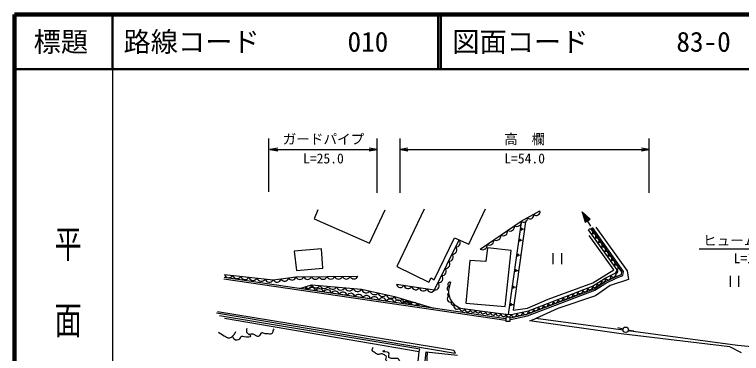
# Model space of a CAD drawing. Units: millimetres, scale not verified. Extents: x 40000 to 680000, y 20000 to 380000.
# Drawn here: x 40000 to 173466, y 317770 to 380000 of the extents above; entities that cross this region are included whole.
import ezdxf
from ezdxf.enums import TextEntityAlignment as Align

# ---------------------------------------------------------------- set-up
doc = ezdxf.new("R2010")
doc.units = ezdxf.units.MM
doc.header["$LTSCALE"] = 1000
for name, color, linetype, lineweight in [('M-BGD', 7, 'Continuous', 25), ('M-STR-STR3', 7, 'Continuous', 25), ('M-TTL', 2, 'Continuous', 140), ('M-TTL-BAND', 7, 'Continuous', 25), ('M-TTL-LINE', 7, 'Continuous', 50)]:
    doc.layers.add(name, color=color, linetype=linetype, lineweight=lineweight)
doc.layers.add('M-TTL-TXT', color=7, linetype='Continuous')
doc.styles.add('@ＭＳ ゴシック', font='')
doc.styles.add('ＭＳ ゴシック', font='')
doc.styles.get('@ＭＳ ゴシック').set_extended_font_data('@MS Gothic')
doc.styles.get('ＭＳ ゴシック').set_extended_font_data('MS Gothic')

# ---------------------------------------------------------------- blocks, each defined once
blk = doc.blocks.new('open_arrow')
at = {"color": 0, "linetype": 'Continuous', "lineweight": -2}
blk.add_lwpolyline([(7.5, 1.25), (0, 0), (7.5, -1.25)], dxfattribs=at)

msp = doc.modelspace()

# ---------------------------------------------------------------- linework, layer by layer
at = {"layer": 'M-BGD'}
for p, q in [((123429, 337852), (126478, 344344)), ((95688, 344129), (95008, 342517)), ((105186, 338050), (108041, 344129)), ((115192, 344270), (110176, 333746)), ((133044, 342082), (136462, 343950)), ((133044, 342082), (136462, 343950)), ((145841, 341136), (144211, 343783)), ((144211, 343783), (144783, 341866)), ((144211, 343783), (145665, 342409)), ((144226, 343733), (144249, 343747)), ((144241, 343684), (144286, 343712)), ((144255, 343634), (144324, 343676)), ((144270, 343584), (144362, 343641)), ((144285, 343535), (144399, 343605)), ((144300, 343485), (144437, 343569)), ((144315, 343436), (144474, 343534)), ((144330, 343386), (144512, 343498)), ((144344, 343336), (144550, 343463)), ((144359, 343287), (144587, 343427)), ((144374, 343237), (144625, 343392)), ((144389, 343188), (144663, 343356)), ((144404, 343138), (144700, 343321)), ((144418, 343088), (144738, 343285)), ((144433, 343039), (144775, 343250)), ((144448, 342989), (144813, 343214)), ((144463, 342940), (144851, 343178)), ((144478, 342890), (144888, 343143)), ((144493, 342840), (144926, 343107)), ((144507, 342791), (144964, 343072)), ((144522, 342741), (145001, 343036)), ((95008, 342517), (105186, 338050)), ((125495, 336943), (133044, 342082)), ((125495, 336943), (133044, 342082)), ((130714, 324951), (133050, 341806)), ((133792, 341925), (131526, 325748)), ((144537, 342692), (145039, 343001)), ((144552, 342642), (145076, 342965)), ((144567, 342592), (145114, 342930)), ((144581, 342543), (145152, 342894)), ((144596, 342493), (145189, 342859)), ((144611, 342444), (145227, 342823)), ((144626, 342394), (145265, 342787)), ((144641, 342344), (145302, 342752)), ((144655, 342295), (145340, 342716)), ((144670, 342245), (145378, 342681)), ((144685, 342196), (145415, 342645)), ((144700, 342146), (145453, 342610)), ((144715, 342096), (145490, 342574)), ((144730, 342047), (145528, 342539)), ((144744, 341997), (145566, 342503)), ((144759, 341948), (145603, 342468)), ((144774, 341898), (145641, 342432)), ((144783, 341866), (145665, 342409)), ((133052, 340342), (133122, 340862)), ((133142, 340422), (133192, 340762)), ((133232, 340502), (133252, 340662)), ((133602, 340532), (133242, 340582)), ((150629, 333104), (145375, 340494)), ((151473, 332730), (145884, 340755)), ((151782, 332812), (146130, 340926)), ((146756, 340964), (152465, 332925)), ((117036, 331262), (120798, 339008)), ((120798, 339008), (123429, 337852)), ((150059, 333134), (145505, 339422)), ((117135, 329443), (121642, 338638)), ((117135, 329443), (121642, 338638)), ((132772, 338312), (132842, 338812)), ((132862, 338392), (132912, 338722)), ((132942, 338462), (132972, 338622)), ((133312, 338492), (132962, 338542)), ((96363, 336987), (91320, 336565)), ((91320, 336565), (91742, 333009)), ((96584, 333411), (96363, 336987)), ((126823, 337164), (126528, 334656)), ((131175, 336672), (126823, 337164)), ((130093, 326418), (131175, 336672)), ((132392, 335582), (132462, 336082)), ((132482, 335662), (132532, 335992)), ((132562, 335732), (132592, 335892)), ((132932, 335762), (132582, 335812)), ((138912, 334181), (138912, 336181)), ((140412, 336181), (140412, 334181)), ((110176, 333746), (116053, 330869)), ((123577, 334828), (122888, 327009)), ((126528, 334656), (123577, 334828)), ((91742, 333009), (96584, 333411)), ((131992, 332742), (132062, 333242)), ((132082, 332822), (132132, 333142)), ((132172, 332892), (132192, 333042)), ((132532, 332922), (132182, 332972)), ((146175, 330753), (150059, 333134)), ((148467, 331595), (150428, 332601)), ((150428, 332601), (150629, 333104)), ((151431, 332286), (151473, 332730)), ((151712, 332072), (151782, 332812)), ((152465, 332925), (152727, 331352)), ((130175, 323848), (78433, 331437)), ((130175, 324151), (78477, 331734)), ((78553, 332261), (87508, 331269)), ((78553, 332261), (87508, 331269)), ((87508, 331269), (91686, 331846)), ((87508, 331269), (91686, 331846)), ((91686, 331846), (103042, 331961)), ((91686, 331846), (103042, 331961)), ((116053, 330869), (116471, 331631)), ((116471, 331631), (117036, 331262)), ((146104, 330112), (148467, 331595)), ((148403, 330910), (150330, 331862)), ((148551, 330648), (150451, 331587)), ((152727, 331352), (149348, 330245)), ((150330, 331862), (151431, 332286)), ((150451, 331587), (151712, 332072)), ((171445, 330028), (171445, 332028)), ((172945, 332028), (172945, 330028)), ((92403, 329691), (94526, 330399)), ((92403, 329691), (94526, 330399)), ((116933, 326093), (92403, 329691)), ((94526, 330399), (103731, 329574)), ((94526, 330399), (103731, 329574)), ((110102, 330500), (117135, 329443)), ((110102, 330500), (117135, 329443)), ((119763, 329720), (119706, 329303)), ((120047, 330837), (119763, 329720)), ((131572, 329702), (131642, 330202)), ((131662, 329782), (131702, 330102)), ((131742, 329852), (131762, 330002)), ((132102, 329882), (131752, 329932)), ((134340, 325588), (146104, 330112)), ((137968, 327724), (146175, 330753)), ((146434, 329660), (148403, 330910)), ((146569, 329391), (148551, 330648)), ((149348, 330245), (146640, 328352)), ((103731, 329574), (109771, 328237)), ((103731, 329574), (109771, 328237)), ((119706, 329303), (119706, 328849)), ((119706, 328849), (119800, 328357)), ((119800, 328357), (119971, 327751)), ((134090, 324960), (146434, 329660)), ((134176, 324672), (146569, 329391)), ((146640, 328352), (139737, 326051)), ((109771, 328237), (116933, 326093)), ((109771, 328237), (116933, 326093)), ((119971, 327751), (120274, 327239)), ((120274, 327239), (120747, 326747)), ((122888, 327009), (130093, 326418)), ((134177, 326060), (137968, 327724)), ((120747, 326747), (121202, 326444)), ((121202, 326444), (121694, 326141)), ((121694, 326141), (122243, 326047)), ((122243, 326047), (123701, 325857)), ((123701, 325857), (125897, 325535)), ((131132, 326492), (131192, 326982)), ((131222, 326572), (131262, 326892)), ((131302, 326642), (131322, 326792)), ((131652, 326672), (131312, 326722)), ((131526, 325748), (134177, 326060)), ((139737, 326051), (135725, 324199)), ((120880, 317778), (77083, 325158)), ((77276, 325496), (120687, 318405)), ((114417, 318550), (77614, 324676)), ((125897, 325535), (130252, 324967)), ((130175, 324459), (130175, 323698)), ((130975, 324459), (130175, 324459)), ((130252, 324967), (131172, 324934)), ((130975, 324282), (134090, 324960)), ((130975, 323698), (130975, 324459)), ((131039, 323989), (134176, 324672)), ((131172, 324934), (134340, 325588)), ((114317, 318063), (78579, 324193)), ((130175, 323698), (130975, 323698)), ((134629, 323773), (135725, 324199)), ((151363, 321400), (134629, 323773)), ((151720, 322055), (135725, 324199)), ((151722, 322232), (150752, 322462)), ((172761, 319235), (152679, 321927)), ((152712, 322062), (153702, 321932)), ((171309, 318988), (151363, 321400)), ((173476, 317889), (171309, 318988)), ((184734, 318147), (172761, 319235)), ((113860, 313961), (114317, 318063)), ((114317, 318063), (114417, 318550)), ((115075, 313580), (115552, 318068)), ((115552, 318068), (121329, 317444)), ((115616, 313502), (115799, 318042)), ((120687, 318405), (120907, 317820))]:
    msp.add_line(p, q, dxfattribs=at)
msp.add_circle((152216, 322118), 500, dxfattribs=at)
for centre, radius, start, end in [((134670, 343167), 672, 223.46589, 13.87049), ((135810, 343789), 672, 223.46589, 13.87049), ((132229, 341925), 829, 237.63487, 10.85777), ((133531, 342544), 672, 223.46589, 13.87049), ((129713, 340212), 829, 237.63487, 10.85777), ((130971, 341069), 829, 237.63487, 10.85777), ((145667, 340084), 504, 305.40843, 125.40843), ((128455, 339356), 829, 237.63487, 10.85777), ((146251, 339262), 504, 305.40843, 125.40843), ((121064, 338106), 785, 265.17495, 42.60029), ((125939, 337643), 829, 237.63487, 10.85777), ((127197, 338499), 829, 237.63487, 10.85777), ((146835, 338441), 504, 305.40843, 125.40843), ((147418, 337620), 504, 305.40843, 125.40843), ((120420, 336793), 785, 265.17495, 42.60029), ((148002, 336799), 504, 305.40843, 125.40843), ((148586, 335978), 504, 305.40843, 125.40843), ((119776, 335479), 785, 265.17495, 42.60029), ((149170, 335157), 504, 305.40843, 125.40843), ((119132, 334166), 785, 265.17495, 42.60029), ((149753, 334335), 504, 305.40843, 125.40843), ((150337, 333514), 504, 305.40843, 125.40843), ((118488, 332852), 785, 265.17495, 42.60029), ((149938, 332350), 551, 207.14968, 27.14968), ((150528, 332852), 271, 248.19859, 68.19859), ((79333, 332491), 814, 196.35686, 330.99518), ((80826, 332325), 814, 196.35686, 330.99518), ((82319, 332160), 814, 196.35686, 330.99518), ((83811, 331994), 814, 196.35686, 330.99518), ((85304, 331829), 814, 196.35686, 330.99518), ((86796, 331663), 814, 196.35686, 330.99518), ((88171, 331607), 744, 207.01237, 348.71568), ((89564, 331799), 744, 207.01237, 348.71568), ((90956, 331992), 744, 207.01237, 348.71568), ((92393, 332107), 754, 200.25775, 340.90676), ((93813, 332121), 754, 200.25775, 340.90676), ((95232, 332136), 754, 200.25775, 340.90676), ((96652, 332150), 754, 200.25775, 340.90676), ((98071, 332165), 754, 200.25775, 340.90676), ((99491, 332179), 754, 200.25775, 340.90676), ((100910, 332193), 754, 200.25775, 340.90676), ((102330, 332208), 754, 200.25775, 340.90676), ((117844, 331539), 785, 265.17495, 42.60029), ((147286, 330854), 465, 212.11483, 32.11483), ((148073, 331348), 465, 212.11483, 32.11483), ((148957, 331847), 551, 207.14968, 27.14968), ((92914, 329928), 563, 318.44854, 12.00833), ((93084, 329307), 782, 12.77828, 66.33807), ((93976, 330282), 563, 204.86157, 12.00833), ((94527, 329095), 782, 12.77828, 150.53183), ((95324, 330672), 843, 198.8927, 330.86857), ((95970, 328884), 782, 12.77828, 150.53183), ((96858, 330535), 843, 198.8927, 330.86857), ((98392, 330397), 843, 198.8927, 330.86857), ((99926, 330260), 843, 198.8927, 330.86857), ((101460, 330122), 843, 198.8927, 330.86857), ((102994, 329985), 843, 198.8927, 330.86857), ((110843, 330647), 756, 191.2288, 331.67048), ((112250, 330436), 756, 191.2288, 331.67048), ((113656, 330224), 756, 191.2288, 331.67048), ((115063, 330013), 756, 191.2288, 331.67048), ((117201, 330225), 785, 265.17495, 42.60029), ((119791, 329687), 393, 77.47119, 257.47119), ((119961, 330453), 393, 77.47119, 257.47119), ((144747, 329590), 485, 201.03751, 21.03751), ((145652, 329938), 485, 201.03751, 21.03751), ((146498, 330360), 465, 212.11483, 32.11483), ((97413, 328672), 782, 12.77828, 150.53183), ((98856, 328460), 782, 12.77828, 150.53183), ((100299, 328249), 782, 12.77828, 150.53183), ((101742, 328037), 782, 12.77828, 150.53183), ((103184, 327825), 782, 12.77828, 150.53183), ((104561, 329747), 848, 191.74072, 323.29123), ((104627, 327614), 782, 12.77828, 150.53183), ((106071, 329413), 848, 191.74072, 323.29123), ((107581, 329078), 848, 191.74072, 323.29123), ((109091, 328744), 848, 191.74072, 323.29123), ((116469, 329801), 756, 191.2288, 331.67048), ((120037, 327798), 607, 112.96377, 292.96377), ((119753, 328603), 251, 100.88553, 280.88553), ((141127, 328198), 485, 201.03751, 21.03751), ((142032, 328546), 485, 201.03751, 21.03751), ((142937, 328894), 485, 201.03751, 21.03751), ((143842, 329242), 485, 201.03751, 21.03751), ((106070, 327402), 782, 12.77828, 150.53183), ((107513, 327190), 782, 12.77828, 150.53183), ((108956, 326979), 782, 12.77828, 150.53183), ((110399, 326767), 782, 12.77828, 150.53183), ((110575, 328319), 809, 185.789, 320.88169), ((111842, 326555), 782, 12.77828, 150.53183), ((112008, 327890), 809, 185.789, 320.88169), ((113285, 326344), 782, 12.77828, 150.53183), ((113440, 327461), 809, 185.789, 320.88169), ((120510, 326993), 342, 133.8767, 313.8767), ((138412, 327154), 485, 201.03751, 21.03751), ((139317, 327502), 485, 201.03751, 21.03751), ((140222, 327850), 485, 201.03751, 21.03751), ((114728, 326132), 782, 113.73833, 150.53183), ((114873, 327032), 809, 185.789, 222.83306), ((121220, 326444), 562, 147.38076, 327.38076), ((122196, 326070), 507, 171.94559, 351.94559), ((123199, 325928), 507, 171.94559, 351.94559), ((124169, 325794), 472, 172.26439, 352.26439), ((125104, 325667), 472, 172.26439, 352.26439), ((134792, 325762), 485, 201.03751, 21.03751), ((135697, 326110), 485, 201.03751, 21.03751), ((136602, 326458), 485, 201.03751, 21.03751), ((137507, 326806), 485, 201.03751, 21.03751), ((126040, 325540), 472, 172.26439, 352.26439), ((126976, 325412), 472, 172.26439, 352.26439), ((127912, 325285), 472, 172.26439, 352.26439), ((128848, 325158), 472, 172.26439, 352.26439), ((129784, 325031), 472, 172.26439, 352.26439), ((130712, 324951), 461, 177.91497, 357.91497), ((131700, 325043), 539, 191.65929, 11.65929), ((132756, 325261), 539, 191.65929, 11.65929), ((133812, 325479), 539, 191.65929, 11.65929)]:
    msp.add_arc(centre, radius, start, end, dxfattribs=at)
for points, knots in [([(77421, 321685), (77766, 321472), (78112, 321258), (78482, 321010), (78775, 320813), (79083, 320595), (79399, 320624), (79584, 320641), (79771, 320743), (79929, 320865), (80059, 320965), (80168, 321079), (80267, 321203), (80411, 321382), (80532, 321582), (80653, 321782)], [0, 0, 0, 0, 1, 1, 1, 2, 2, 2, 3, 3, 3, 4, 4, 4, 5, 5, 5, 5]), ([(80026, 320865), (80102, 320704), (80179, 320543), (80315, 320431), (80593, 320203), (81119, 320180), (81376, 320479), (81519, 320645), (81579, 320910), (81714, 320962), (81816, 321001), (81961, 320918), (82148, 320865), (82678, 320714), (83544, 320797), (83402, 321010), (83355, 321080), (83200, 321164), (83064, 321251), (82886, 321366), (82742, 321485), (82679, 321637), (82588, 321852), (82657, 322130), (82727, 322409)], [0, 0, 0, 0, 1, 1, 1, 2, 2, 2, 3, 3, 3, 4, 4, 4, 5, 5, 5, 6, 6, 6, 7, 7, 7, 8, 8, 8, 8]), ([(82968, 321251), (83235, 321328), (83502, 321406), (83740, 321347), (83938, 321299), (84116, 321156), (84318, 321058), (84472, 320983), (84640, 320934), (84801, 320962), (84958, 320989), (85109, 321090), (85187, 321251), (85246, 321374), (85263, 321531), (85331, 321589), (85452, 321690), (85732, 321487), (85958, 321444), (86077, 321422), (86181, 321444), (86296, 321444), (86625, 321445), (87044, 321271), (87261, 321444), (87382, 321541), (87440, 321746), (87502, 321926), (87549, 322064), (87598, 322188), (87647, 322312)], [0, 0, 0, 0, 1, 1, 1, 2, 2, 2, 3, 3, 3, 4, 4, 4, 5, 5, 5, 6, 6, 6, 7, 7, 7, 8, 8, 8, 9, 9, 9, 10, 10, 10, 10]), ([(109400, 316042), (109248, 316047), (109095, 316052), (108918, 316090), (108565, 316165), (108114, 316366), (108146, 316669), (108163, 316827), (108311, 317012), (108291, 317151), (108270, 317293), (108074, 317386), (107905, 317489), (107713, 317605), (107555, 317732), (107374, 317730), (107190, 317727), (106982, 317589), (106796, 317585), (106594, 317581), (106418, 317736), (106217, 317875), (105994, 318028), (105740, 318160), (105686, 318357), (105642, 318520), (105736, 318728), (105831, 318936)], [0, 0, 0, 0, 1, 1, 1, 2, 2, 2, 3, 3, 3, 4, 4, 4, 5, 5, 5, 6, 6, 6, 7, 7, 7, 8, 8, 8, 9, 9, 9, 9]), ([(111523, 316186), (111283, 316113), (111043, 316040), (110896, 316138), (110733, 316246), (110683, 316563), (110510, 316717), (110396, 316818), (110228, 316849), (110076, 316862), (109866, 316880), (109685, 316865), (109449, 316862), (109167, 316857), (108807, 316868), (108725, 317055), (108635, 317259), (108879, 317675), (108725, 317875), (108510, 318154), (107518, 318012), (107616, 318164), (107645, 318210), (107775, 318284), (107905, 318357)], [0, 0, 0, 0, 1, 1, 1, 2, 2, 2, 3, 3, 3, 4, 4, 4, 5, 5, 5, 6, 6, 6, 7, 7, 7, 8, 8, 8, 8])]:
    msp.add_open_spline(points, degree=3, knots=knots, dxfattribs=at)
at = {"layer": 'M-STR-STR3'}
for p, q in [((86632, 357246), (86632, 347424)), ((106576, 347246), (106576, 357246)), ((110793, 347246), (110793, 357246)), ((156532, 347246), (156532, 357246)), ((86867, 355246), (106576, 355246)), ((110793, 355246), (156532, 355246)), ((185856, 336918), (165715, 336918))]:
    msp.add_line(p, q, dxfattribs=at)
at = {"layer": 'M-TTL'}
for p, q in [((40000, 380000), (40000, 20000)), ((680000, 380000), (40000, 380000))]:
    msp.add_line(p, q, dxfattribs=at)
at = {"layer": 'M-TTL-BAND'}
msp.add_line((58000, 370000), (58000, 20000), dxfattribs=at)
at = {"layer": 'M-TTL-LINE'}
for p, q in [((58000, 380000), (58000, 370000)), ((117750, 380000), (117750, 370000)), ((118250, 380000), (118250, 370000)), ((40000, 370000), (680000, 370000))]:
    msp.add_line(p, q, dxfattribs=at)

# ---------------------------------------------------------------- block references
at = {"layer": 'M-STR-STR3', "xscale": 193, "yscale": 193}
for p in [(86867, 355246), (110793, 355246)]:
    msp.add_blockref('open_arrow', p, dxfattribs=at)
at = {"layer": 'M-STR-STR3', "xscale": 193, "yscale": 193, "rotation": 180}
for p in [(106576, 355246), (156532, 355246)]:
    msp.add_blockref('open_arrow', p, dxfattribs=at)

# ---------------------------------------------------------------- texts
at = {"layer": 'M-STR-STR3', "style": 'ＭＳ ゴシック'}
for s, p in [('ガードパイプ', (89222, 357126)), ('高\u3000欄', (129913, 357126)), ('L=25.0', (92972, 353579)), ('L=54.0', (129913, 353579)), ('ヒューム管Ф300', (166411, 338520)), ('L=10.0', (172036, 335260))]:
    msp.add_text(s, height=1833, dxfattribs=at).set_placement(p, align=Align.MIDDLE_LEFT)
at = {"layer": 'M-TTL-BAND', "style": '@ＭＳ ゴシック', "width": 1.4}
msp.add_text('平  面  図', height=3666, rotation=270, dxfattribs=at).set_placement((49777, 306475), align=Align.MIDDLE_RIGHT)
at = {"layer": 'M-TTL-TXT', "style": 'ＭＳ ゴシック'}
msp.add_text('標題', height=3666, dxfattribs=at).set_placement((48500, 375000), align=Align.MIDDLE_CENTER)
for s, p in [('路線コード', (60000, 375000)), ('010', (101142, 375000)), ('図面コード', (120380, 375000)), ('83-0', (161521, 375000))]:
    msp.add_text(s, height=3666, dxfattribs=at).set_placement(p, align=Align.MIDDLE_LEFT)

doc.saveas('drawing.dxf')
